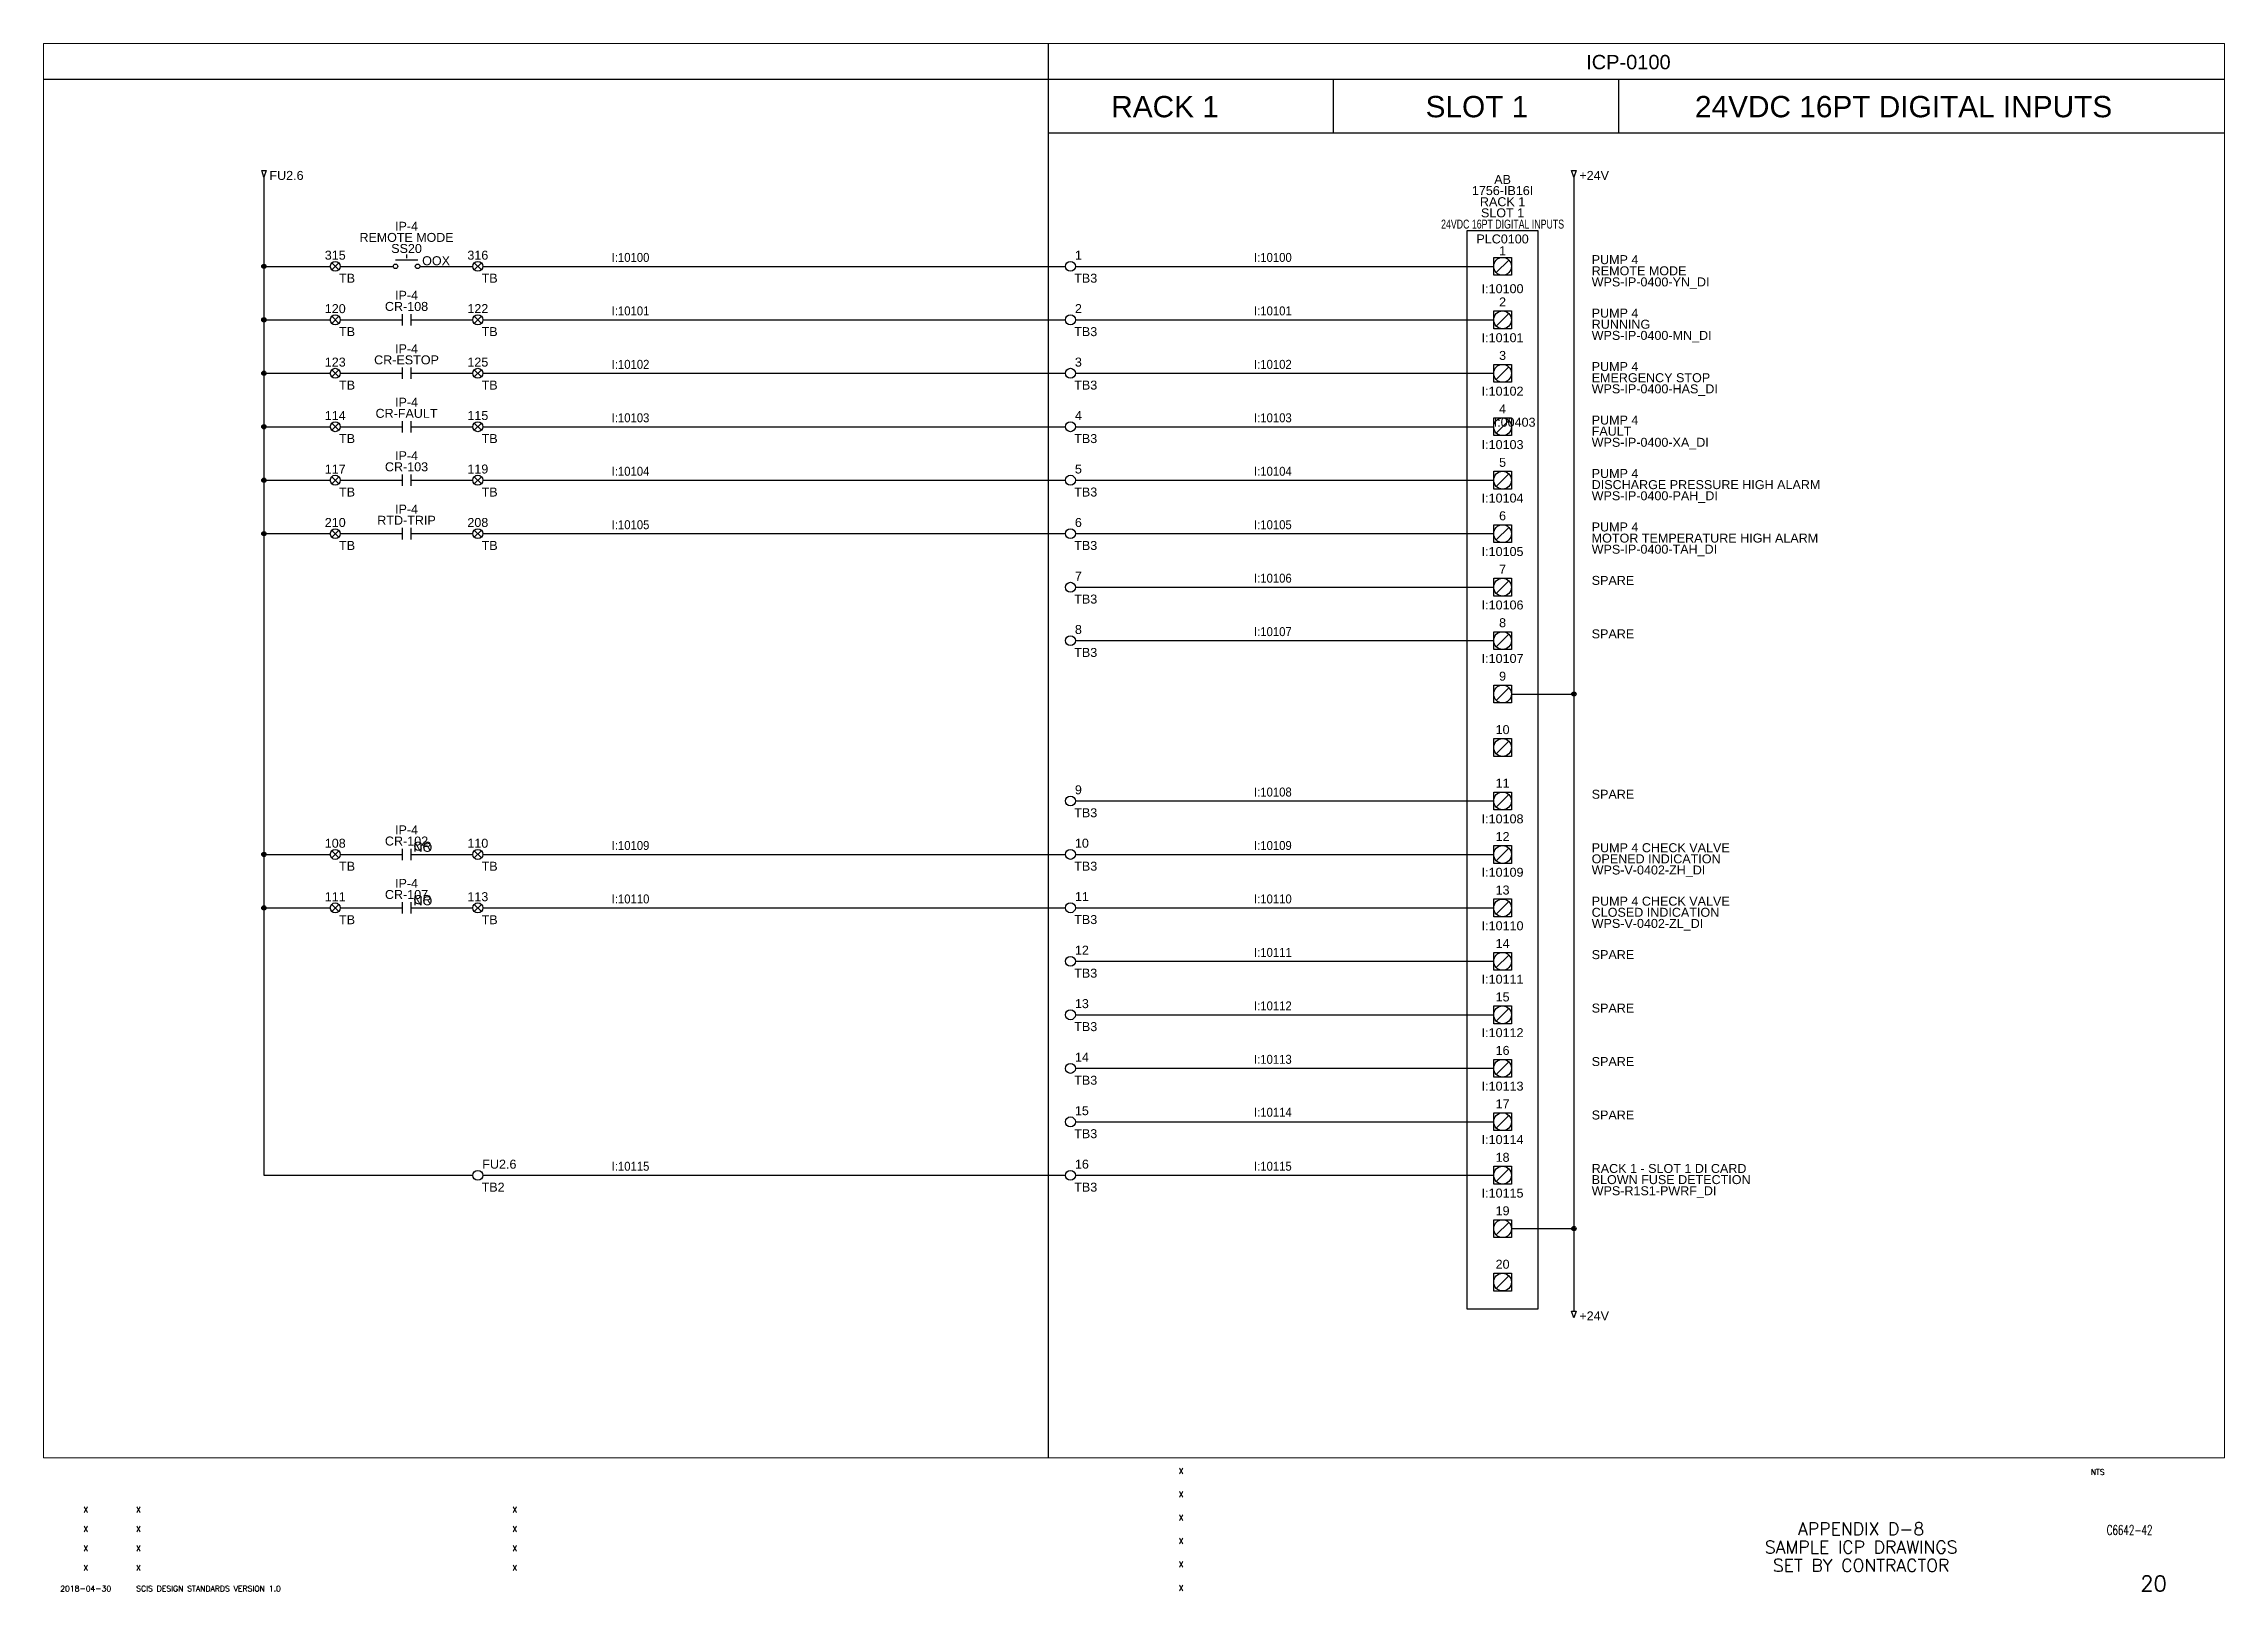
# Paper-space layout '20-Sample ICP R1S01 Digital Inputs' of a CAD drawing. Extents: x 44 to 821, y 22 to 574.
import ezdxf
from ezdxf.enums import TextEntityAlignment as Align

# ---------------------------------------------------------------- set-up
doc = ezdxf.new("R2010")
doc.units = 0
doc.layers.add('BOR-A1', color=7, linetype='Continuous')
doc.layers.add('G-ANNO-VPRT', color=7, linetype='Continuous', plot=False)
for name, color, linetype, lineweight in [('N-ANNO-TEXT', 2, 'Continuous', 25), ('N-DIAG', 4, 'Continuous', 25), ('N-INST', 4, 'Continuous', 25)]:
    doc.layers.add(name, color=color, linetype=linetype, lineweight=lineweight)
doc.styles.add('_CGS_2-5_NOTES', font='arial.ttf', dxfattribs={"height": 2.5})
doc.styles.add('STD2-0', font='simplex.shx', dxfattribs={"height": 2})
doc.styles.add('STD3-5', font='simplex.shx', dxfattribs={"height": 3.5})
doc.styles.add('STD4-5', font='simplex.shx', dxfattribs={"height": 4.5})
doc.styles.add('STD5-5', font='SIMPLEX')

# ---------------------------------------------------------------- blocks, each defined once
blk = doc.blocks.new('CGS A1 TITLE ATT')
at = {"layer": 'BOR-A1', "color": 1}
for tag, p, height, style in [('DATE', (448.47, 64.4), 2, 'STD2-0'), ('DRAWN', (448.47, 56.08), 2, 'STD2-0'), ('DESIGNER', (448.47, 47.76), 2, 'STD2-0'), ('CHECKED', (448.47, 39.44), 2, 'STD2-0'), ('FILE', (783.85, 42.55), 3.5, 'STD3-5'), ('ENGINEER', (448.47, 31.12), 2, 'STD2-0'), ('AD909', (787.49, 32), 5.5, 'STD5-5'), ('APPROVED', (448.47, 22.72), 2, 'STD2-0')]:
    blk.add_attdef(tag, p, '', height=height, dxfattribs=dict(at, style=style))
at = {"layer": 'BOR-A1', "color": 1, "style": 'STD2-0', "flags": 4}
blk.add_attdef('SCALE', (773.37, 64), '', height=2, dxfattribs=at)
at = {"layer": 'BOR-A1', "color": 1, "style": 'STD4-5'}
for tag, p in [('TITLE-1', (691.59, 44.75)), ('TITLE-2', (691.59, 38.25)), ('TITLE-3', (691.59, 31.75)), ('TITLE-4', (691.59, 25.25))]:
    blk.add_attdef(tag, text='', height=4.5, dxfattribs=at).set_placement(p, align=Align.MIDDLE_CENTER)
at = {"layer": 'BOR-A1', "color": 1, "style": 'STD5-5'}
blk.add_attdef('999', text='', height=5.5, dxfattribs=at).set_placement((800.49, 22.5), align=Align.RIGHT)
blk = doc.blocks.new('CGS A1 REV ATT')
at = {"layer": 'BOR-A1', "color": 1, "style": 'STD2-0'}
for tag, p in [('R5-DATE', (58.99, 50.62)), ('R5-BY', (211.87, 50.62)), ('R4-DATE', (58.99, 43.7)), ('R4-BY', (211.87, 43.7)), ('R3-DATE', (58.99, 36.78)), ('R2-DATE', (58.99, 29.86)), ('R3-BY', (211.87, 36.78)), ('R2-BY', (211.87, 29.86)), ('R1-DATE', (58.99, 22.46)), ('R1-BY', (211.87, 22.46))]:
    blk.add_attdef(tag, text='', height=2, dxfattribs=at).set_placement(p, align=Align.CENTER)
for tag, p in [('R5-DESC', (76.99, 50.62)), ('R4-DESC', (76.99, 43.7)), ('R3-DESC', (76.99, 36.78)), ('R2-DESC', (76.99, 29.86)), ('R1-DESC', (76.99, 22.46))]:
    blk.add_attdef(tag, p, '', height=2, dxfattribs=at)

psp = doc.layouts.new('20-Sample ICP R1S01 Digital Inputs')

# ---------------------------------------------------------------- linework, layer by layer
for p, q in [((401.9, 574), (401.9, 104.1)), ((401.9, 574), (401.9, 104.1)), ((43.99, 561.3), (821, 561.3)), ((43.99, 561.3), (821, 561.3)), ((503.5, 561.3), (503.5, 542.25)), ((503.5, 561.3), (503.5, 542.25)), ((605.1, 561.3), (605.1, 542.25)), ((605.1, 561.3), (605.1, 542.25)), ((401.9, 554.95), (401.9, 70)), ((401.9, 554.95), (401.9, 70)), ((401.9, 542.25), (821, 542.25)), ((401.9, 542.25), (821, 542.25)), ((122.5, 526.38), (122.5, 170.78)), ((589.23, 526.38), (589.23, 464.46)), ((589.23, 526.38), (589.23, 122.36)), ((122.5, 494.63), (146.13, 494.63)), ((146.64, 495.88), (149.16, 493.37)), ((146.64, 493.37), (149.16, 495.88)), ((146.64, 495.88), (149.16, 493.37)), ((146.64, 493.37), (149.16, 495.88)), ((149.67, 494.63), (168.54, 494.63)), ((178.06, 494.63), (196.93, 494.63)), ((197.44, 495.88), (199.96, 493.37)), ((197.44, 493.37), (199.96, 495.88)), ((200.47, 494.63), (408.07, 494.63)), ((122.5, 475.57), (146.13, 475.57)), ((146.64, 476.83), (149.16, 474.32)), ((146.64, 474.32), (149.16, 476.83)), ((149.67, 475.57), (171.71, 475.57)), ((174.89, 475.57), (196.93, 475.57)), ((197.44, 476.83), (199.96, 474.32)), ((197.44, 474.32), (199.96, 476.83)), ((200.47, 475.57), (408.07, 475.57)), ((122.5, 456.52), (146.13, 456.52)), ((146.64, 457.78), (149.16, 455.27)), ((146.64, 455.27), (149.16, 457.78)), ((149.67, 456.52), (171.71, 456.52)), ((174.89, 456.52), (196.93, 456.52)), ((197.44, 457.78), (199.96, 455.27)), ((197.44, 455.27), (199.96, 457.78)), ((200.47, 456.52), (408.07, 456.52)), ((122.5, 437.48), (146.13, 437.48)), ((146.64, 438.73), (149.16, 436.22)), ((146.64, 436.22), (149.16, 438.73)), ((149.67, 437.48), (171.71, 437.48)), ((174.89, 437.48), (196.93, 437.48)), ((197.44, 438.73), (199.96, 436.22)), ((197.44, 436.22), (199.96, 438.73)), ((200.47, 437.48), (408.07, 437.48)), ((146.64, 419.68), (149.16, 417.17)), ((146.64, 417.17), (149.16, 419.68)), ((197.44, 419.68), (199.96, 417.17)), ((197.44, 417.17), (199.96, 419.68)), ((122.5, 418.43), (146.13, 418.43)), ((149.67, 418.43), (171.71, 418.43)), ((174.89, 418.43), (196.93, 418.43)), ((200.47, 418.43), (408.07, 418.43)), ((122.5, 399.38), (146.13, 399.38)), ((146.64, 400.63), (149.16, 398.12)), ((146.64, 398.12), (149.16, 400.63)), ((149.67, 399.38), (171.71, 399.38)), ((174.89, 399.38), (196.93, 399.38)), ((197.44, 400.63), (199.96, 398.12)), ((197.44, 398.12), (199.96, 400.63)), ((200.47, 399.38), (408.07, 399.38)), ((567, 342.23), (589.23, 342.23)), ((122.5, 285.07), (146.13, 285.07)), ((146.64, 286.33), (149.16, 283.82)), ((146.64, 283.82), (149.16, 286.33)), ((149.67, 285.07), (171.71, 285.07)), ((174.89, 285.07), (196.93, 285.07)), ((197.44, 286.33), (199.96, 283.82)), ((197.44, 283.82), (199.96, 286.33)), ((200.47, 285.07), (408.07, 285.07)), ((122.5, 266.02), (146.13, 266.02)), ((146.64, 267.28), (149.16, 264.77)), ((146.64, 264.77), (149.16, 267.28)), ((149.67, 266.02), (171.71, 266.02)), ((174.89, 266.02), (196.93, 266.02)), ((197.44, 267.28), (199.96, 264.77)), ((197.44, 264.77), (199.96, 267.28)), ((200.47, 266.02), (408.07, 266.02)), ((411.62, 208.88), (560.65, 208.88)), ((411.62, 189.83), (560.65, 189.83)), ((122.5, 170.78), (196.93, 170.78)), ((200.47, 170.78), (408.07, 170.78)), ((411.62, 170.78), (560.65, 170.78))]:
    psp.add_line(p, q)
for radius in [0.762, 0.475, 0.236]:
    psp.add_circle((589.23, 342.23), radius)
at = {"layer": 'N-DIAG'}
for p, q in [((122.5, 526.38), (122.5, 170.78)), ((589.23, 526.38), (589.23, 464.46)), ((589.23, 526.38), (589.23, 122.36)), ((173.3, 498.89), (173.3, 497.53)), ((122.5, 494.63), (146.13, 494.63)), ((146.64, 495.88), (149.16, 493.37)), ((146.64, 493.37), (149.16, 495.88)), ((146.64, 495.88), (149.16, 493.37)), ((146.64, 493.37), (149.16, 495.88)), ((149.67, 494.63), (168.54, 494.63)), ((169.33, 497.01), (177.27, 497.01)), ((178.06, 494.63), (196.93, 494.63)), ((197.44, 495.88), (199.96, 493.37)), ((197.44, 493.37), (199.96, 495.88)), ((200.47, 494.63), (408.07, 494.63)), ((411.62, 494.63), (560.65, 494.63)), ((122.5, 475.57), (146.13, 475.57)), ((146.64, 476.83), (149.16, 474.32)), ((146.64, 474.32), (149.16, 476.83)), ((149.67, 475.57), (171.71, 475.57)), ((174.89, 475.57), (196.93, 475.57)), ((197.44, 476.83), (199.96, 474.32)), ((197.44, 474.32), (199.96, 476.83)), ((200.47, 475.57), (408.07, 475.57)), ((411.62, 475.57), (560.65, 475.57)), ((122.5, 456.52), (146.13, 456.52)), ((146.64, 457.78), (149.16, 455.27)), ((146.64, 455.27), (149.16, 457.78)), ((149.67, 456.52), (171.71, 456.52)), ((174.89, 456.52), (196.93, 456.52)), ((197.44, 457.78), (199.96, 455.27)), ((197.44, 455.27), (199.96, 457.78)), ((200.47, 456.52), (408.07, 456.52)), ((411.62, 456.52), (560.65, 456.52)), ((122.5, 437.48), (146.13, 437.48)), ((146.64, 438.73), (149.16, 436.22)), ((146.64, 436.22), (149.16, 438.73)), ((149.67, 437.48), (171.71, 437.48)), ((174.89, 437.48), (196.93, 437.48)), ((197.44, 438.73), (199.96, 436.22)), ((197.44, 436.22), (199.96, 438.73)), ((200.47, 437.48), (408.07, 437.48)), ((411.62, 437.48), (560.65, 437.48)), ((146.64, 419.68), (149.16, 417.17)), ((146.64, 417.17), (149.16, 419.68)), ((197.44, 419.68), (199.96, 417.17)), ((197.44, 417.17), (199.96, 419.68)), ((122.5, 418.43), (146.13, 418.43)), ((149.67, 418.43), (171.71, 418.43)), ((174.89, 418.43), (196.93, 418.43)), ((200.47, 418.43), (408.07, 418.43)), ((411.62, 418.43), (560.65, 418.43)), ((122.5, 399.38), (146.13, 399.38)), ((146.64, 400.63), (149.16, 398.12)), ((146.64, 398.12), (149.16, 400.63)), ((149.67, 399.38), (171.71, 399.38)), ((174.89, 399.38), (196.93, 399.38)), ((197.44, 400.63), (199.96, 398.12)), ((197.44, 398.12), (199.96, 400.63)), ((200.47, 399.38), (408.07, 399.38)), ((411.62, 399.38), (560.65, 399.38)), ((411.62, 380.32), (560.65, 380.32)), ((411.62, 361.27), (560.65, 361.27)), ((567, 342.23), (589.23, 342.23)), ((411.62, 304.13), (560.65, 304.13)), ((122.5, 285.07), (146.13, 285.07)), ((146.64, 286.33), (149.16, 283.82)), ((146.64, 283.82), (149.16, 286.33)), ((149.67, 285.07), (171.71, 285.07)), ((174.89, 285.07), (196.93, 285.07)), ((197.44, 286.33), (199.96, 283.82)), ((197.44, 283.82), (199.96, 286.33)), ((200.47, 285.07), (408.07, 285.07)), ((411.62, 285.07), (560.65, 285.07)), ((122.5, 266.02), (146.13, 266.02)), ((146.64, 267.28), (149.16, 264.77)), ((146.64, 264.77), (149.16, 267.28)), ((149.67, 266.02), (171.71, 266.02)), ((174.89, 266.02), (196.93, 266.02)), ((197.44, 267.28), (199.96, 264.77)), ((197.44, 264.77), (199.96, 267.28)), ((200.47, 266.02), (408.07, 266.02)), ((411.62, 266.02), (560.65, 266.02)), ((411.62, 246.98), (560.65, 246.98)), ((411.62, 227.93), (560.65, 227.93)), ((411.62, 208.88), (560.65, 208.88)), ((411.62, 189.83), (560.65, 189.83)), ((122.5, 170.78), (196.93, 170.78)), ((200.47, 170.78), (408.07, 170.78)), ((411.62, 170.78), (560.65, 170.78)), ((567, 151.73), (589.23, 151.73))]:
    psp.add_line(p, q, dxfattribs=at)
at = {"layer": 'N-DIAG', "linetype": 'Continuous'}
for p, q in [((171.71, 477.61), (171.71, 473.54)), ((174.89, 477.61), (174.89, 473.54)), ((171.71, 458.56), (171.71, 454.49)), ((174.89, 458.56), (174.89, 454.49)), ((171.71, 439.51), (171.71, 435.44)), ((174.89, 439.51), (174.89, 435.44)), ((171.71, 420.46), (171.71, 416.39)), ((174.89, 420.46), (174.89, 416.39)), ((171.71, 401.41), (171.71, 397.34)), ((174.89, 401.41), (174.89, 397.34)), ((171.71, 287.11), (171.71, 283.04)), ((174.89, 287.11), (174.89, 283.04)), ((171.71, 268.06), (171.71, 263.99)), ((174.89, 268.06), (174.89, 263.99))]:
    psp.add_line(p, q, dxfattribs=at)
at = {"layer": 'N-DIAG'}
for points in [[(122.5, 528.76), (123.29, 528.76), (122.5, 526.38), (121.71, 528.76), (122.5, 528.76)], [(589.23, 528.76), (590.02, 528.76), (589.23, 526.38), (588.43, 528.76), (589.23, 528.76)], [(589.23, 122.36), (590.02, 122.36), (589.23, 119.98), (588.43, 122.36), (589.23, 122.36)]]:
    psp.add_lwpolyline(points, dxfattribs=at)
for centre, radius in [((122.5, 494.63), 0.762), ((122.5, 494.63), 0.475), ((122.5, 494.63), 0.236), ((169.36, 494.63), 0.818), ((177.24, 494.63), 0.818), ((409.85, 494.63), 1.77), ((122.5, 475.57), 0.762), ((122.5, 475.57), 0.475), ((122.5, 475.57), 0.236), ((409.85, 475.57), 1.77), ((122.5, 456.52), 0.762), ((122.5, 456.52), 0.475), ((122.5, 456.52), 0.236), ((409.85, 456.52), 1.77), ((122.5, 437.48), 0.762), ((122.5, 437.48), 0.475), ((122.5, 437.48), 0.236), ((409.85, 437.48), 1.77), ((409.85, 418.43), 1.77), ((122.5, 418.43), 0.762), ((122.5, 418.43), 0.475), ((122.5, 418.43), 0.236), ((122.5, 399.38), 0.762), ((122.5, 399.38), 0.475), ((122.5, 399.38), 0.236), ((409.85, 399.38), 1.77), ((409.85, 380.27), 1.77), ((409.85, 361.25), 1.77), ((589.23, 342.23), 0.762), ((589.23, 342.23), 0.475), ((589.23, 342.23), 0.236), ((409.85, 304.12), 1.77), ((122.5, 285.07), 0.762), ((122.5, 285.07), 0.475), ((122.5, 285.07), 0.236), ((409.85, 285.09), 1.77), ((122.5, 266.02), 0.762), ((122.5, 266.02), 0.475), ((122.5, 266.02), 0.236), ((409.85, 266.07), 1.77), ((409.85, 246.98), 1.77), ((409.85, 227.93), 1.77), ((409.85, 208.82), 1.77), ((409.85, 189.78), 1.77), ((198.7, 170.72), 1.77), ((409.85, 170.72), 1.77), ((589.23, 151.73), 0.762), ((589.23, 151.73), 0.475), ((589.23, 151.73), 0.236)]:
    psp.add_circle(centre, radius, dxfattribs=at)
at = {"layer": 'N-INST'}
for p, q in [((576.52, 507.32), (551.13, 507.32)), ((551.13, 507.32), (551.13, 123.15)), ((576.52, 123.15), (576.52, 507.32)), ((560.65, 497.8), (567, 497.8)), ((560.65, 491.45), (560.65, 497.8)), ((560.65, 497.8), (567, 497.8)), ((560.65, 491.45), (560.65, 497.8)), ((567, 497.8), (567, 491.45)), ((567, 497.8), (567, 491.45)), ((567, 491.45), (560.65, 491.45)), ((567, 491.45), (560.65, 491.45)), ((566.07, 496.87), (561.58, 492.38)), ((560.65, 478.75), (567, 478.75)), ((560.65, 472.4), (560.65, 478.75)), ((560.65, 478.75), (567, 478.75)), ((560.65, 472.4), (560.65, 478.75)), ((566.07, 477.82), (561.58, 473.33)), ((567, 478.75), (567, 472.4)), ((567, 478.75), (567, 472.4)), ((567, 472.4), (560.65, 472.4)), ((567, 472.4), (560.65, 472.4)), ((560.65, 459.7), (567, 459.7)), ((560.65, 453.35), (560.65, 459.7)), ((560.65, 459.7), (567, 459.7)), ((560.65, 453.35), (560.65, 459.7)), ((566.07, 458.77), (561.58, 454.28)), ((567, 459.7), (567, 453.35)), ((567, 459.7), (567, 453.35)), ((567, 453.35), (560.65, 453.35)), ((567, 453.35), (560.65, 453.35)), ((560.65, 440.65), (567, 440.65)), ((560.65, 434.3), (560.65, 440.65)), ((560.65, 440.65), (567, 440.65)), ((560.65, 434.3), (560.65, 440.65)), ((566.07, 439.72), (561.58, 435.23)), ((567, 440.65), (567, 434.3)), ((567, 440.65), (567, 434.3)), ((567, 434.3), (560.65, 434.3)), ((567, 434.3), (560.65, 434.3)), ((560.65, 421.6), (567, 421.6)), ((560.65, 415.25), (560.65, 421.6)), ((560.65, 421.6), (567, 421.6)), ((560.65, 415.25), (560.65, 421.6)), ((566.07, 420.67), (561.58, 416.18)), ((567, 421.6), (567, 415.25)), ((567, 421.6), (567, 415.25)), ((567, 415.25), (560.65, 415.25)), ((567, 415.25), (560.65, 415.25)), ((560.65, 402.55), (567, 402.55)), ((560.65, 396.2), (560.65, 402.55)), ((560.65, 402.55), (567, 402.55)), ((560.65, 396.2), (560.65, 402.55)), ((566.07, 401.62), (561.58, 397.13)), ((567, 402.55), (567, 396.2)), ((567, 402.55), (567, 396.2)), ((567, 396.2), (560.65, 396.2)), ((567, 396.2), (560.65, 396.2)), ((560.65, 383.5), (567, 383.5)), ((560.65, 377.15), (560.65, 383.5)), ((560.65, 383.5), (567, 383.5)), ((560.65, 377.15), (560.65, 383.5)), ((566.07, 382.57), (561.58, 378.08)), ((567, 383.5), (567, 377.15)), ((567, 383.5), (567, 377.15)), ((567, 377.15), (560.65, 377.15)), ((567, 377.15), (560.65, 377.15)), ((560.65, 364.45), (567, 364.45)), ((560.65, 358.1), (560.65, 364.45)), ((560.65, 364.45), (567, 364.45)), ((560.65, 358.1), (560.65, 364.45)), ((567, 358.1), (560.65, 358.1)), ((567, 358.1), (560.65, 358.1)), ((566.07, 363.52), (561.58, 359.03)), ((567, 364.45), (567, 358.1)), ((567, 364.45), (567, 358.1)), ((560.65, 345.4), (567, 345.4)), ((560.65, 339.05), (560.65, 345.4)), ((566.07, 344.47), (561.58, 339.98)), ((567, 345.4), (567, 339.05)), ((567, 339.05), (560.65, 339.05)), ((560.65, 326.35), (567, 326.35)), ((560.65, 320), (560.65, 326.35)), ((567, 326.35), (567, 320)), ((567, 320), (560.65, 320)), ((566.07, 325.42), (561.58, 320.93)), ((560.65, 307.3), (567, 307.3)), ((560.65, 300.95), (560.65, 307.3)), ((560.65, 307.3), (567, 307.3)), ((560.65, 300.95), (560.65, 307.3)), ((566.07, 306.37), (561.58, 301.88)), ((567, 307.3), (567, 300.95)), ((567, 307.3), (567, 300.95)), ((567, 300.95), (560.65, 300.95)), ((567, 300.95), (560.65, 300.95)), ((560.65, 288.25), (567, 288.25)), ((560.65, 281.9), (560.65, 288.25)), ((560.65, 288.25), (567, 288.25)), ((560.65, 281.9), (560.65, 288.25)), ((567, 288.25), (567, 281.9)), ((567, 288.25), (567, 281.9)), ((567, 281.9), (560.65, 281.9)), ((567, 281.9), (560.65, 281.9)), ((566.07, 287.32), (561.58, 282.83)), ((560.65, 269.2), (567, 269.2)), ((560.65, 262.85), (560.65, 269.2)), ((560.65, 269.2), (567, 269.2)), ((560.65, 262.85), (560.65, 269.2)), ((566.07, 268.27), (561.58, 263.78)), ((567, 269.2), (567, 262.85)), ((567, 269.2), (567, 262.85)), ((567, 262.85), (560.65, 262.85)), ((567, 262.85), (560.65, 262.85)), ((560.65, 250.15), (567, 250.15)), ((560.65, 243.8), (560.65, 250.15)), ((560.65, 250.15), (567, 250.15)), ((560.65, 243.8), (560.65, 250.15)), ((566.07, 249.22), (561.58, 244.73)), ((567, 250.15), (567, 243.8)), ((567, 250.15), (567, 243.8)), ((567, 243.8), (560.65, 243.8)), ((567, 243.8), (560.65, 243.8)), ((560.65, 231.1), (567, 231.1)), ((560.65, 224.75), (560.65, 231.1)), ((560.65, 231.1), (567, 231.1)), ((560.65, 224.75), (560.65, 231.1)), ((566.07, 230.17), (561.58, 225.68)), ((567, 231.1), (567, 224.75)), ((567, 231.1), (567, 224.75)), ((567, 224.75), (560.65, 224.75)), ((567, 224.75), (560.65, 224.75)), ((560.65, 212.05), (567, 212.05)), ((560.65, 205.7), (560.65, 212.05)), ((560.65, 212.05), (567, 212.05)), ((560.65, 205.7), (560.65, 212.05)), ((566.07, 211.12), (561.58, 206.63)), ((567, 212.05), (567, 205.7)), ((567, 212.05), (567, 205.7)), ((567, 205.7), (560.65, 205.7)), ((567, 205.7), (560.65, 205.7)), ((560.65, 193), (567, 193)), ((560.65, 186.65), (560.65, 193)), ((560.65, 193), (567, 193)), ((560.65, 186.65), (560.65, 193)), ((567, 186.65), (560.65, 186.65)), ((567, 186.65), (560.65, 186.65)), ((566.07, 192.07), (561.58, 187.58)), ((567, 193), (567, 186.65)), ((567, 193), (567, 186.65)), ((560.65, 173.95), (567, 173.95)), ((560.65, 167.6), (560.65, 173.95)), ((560.65, 173.95), (567, 173.95)), ((560.65, 167.6), (560.65, 173.95)), ((566.07, 173.02), (561.58, 168.53)), ((567, 173.95), (567, 167.6)), ((567, 173.95), (567, 167.6)), ((567, 167.6), (560.65, 167.6)), ((567, 167.6), (560.65, 167.6)), ((560.65, 154.9), (567, 154.9)), ((560.65, 148.55), (560.65, 154.9)), ((567, 148.55), (560.65, 148.55)), ((566.07, 153.97), (561.58, 149.48)), ((567, 154.9), (567, 148.55)), ((560.65, 135.85), (567, 135.85)), ((560.65, 129.5), (560.65, 135.85)), ((566.07, 134.92), (561.58, 130.43)), ((567, 135.85), (567, 129.5)), ((567, 129.5), (560.65, 129.5)), ((551.13, 123.15), (576.52, 123.15))]:
    psp.add_line(p, q, dxfattribs=at)
for centre, radius in [((563.82, 494.63), 3.17), ((147.9, 494.63), 1.77), ((198.7, 494.63), 1.77), ((147.9, 475.57), 1.77), ((198.7, 475.57), 1.77), ((563.82, 475.57), 3.17), ((563.82, 456.52), 3.17), ((147.9, 456.52), 1.77), ((198.7, 456.52), 1.77), ((147.9, 437.48), 1.77), ((198.7, 437.48), 1.77), ((563.82, 437.48), 3.17), ((147.9, 418.43), 1.77), ((198.7, 418.43), 1.77), ((563.82, 418.43), 3.17), ((147.9, 399.38), 1.77), ((198.7, 399.38), 1.77), ((563.82, 399.38), 3.17), ((563.82, 380.32), 3.17), ((563.82, 361.27), 3.17), ((563.82, 342.23), 3.17), ((563.82, 323.18), 3.17), ((563.82, 304.13), 3.17), ((563.82, 285.07), 3.17), ((147.9, 285.07), 1.77), ((198.7, 285.07), 1.77), ((147.9, 266.02), 1.77), ((198.7, 266.02), 1.77), ((563.82, 266.02), 3.17), ((563.82, 246.98), 3.17), ((563.82, 227.93), 3.17), ((563.82, 208.88), 3.17), ((563.82, 189.83), 3.17), ((563.82, 170.78), 3.17), ((563.82, 151.73), 3.17), ((563.82, 132.68), 3.17)]:
    psp.add_circle(centre, radius, dxfattribs=at)

# ---------------------------------------------------------------- block references
ref = psp.add_blockref('CGS A1 TITLE ATT', (0, 0))
ref.add_attrib('TITLE-1', 'APPENDIX D-8', dxfattribs={"layer": 'BOR-A1', "color": 1, "height": 4.5, "style": 'STD4-5'}).set_placement((691.59, 44.75), align=Align.MIDDLE_CENTER)
ref.add_attrib('TITLE-2', 'SAMPLE ICP DRAWINGS', dxfattribs={"layer": 'BOR-A1', "color": 1, "height": 4.5, "style": 'STD4-5'}).set_placement((691.59, 38.25), align=Align.MIDDLE_CENTER)
ref.add_attrib('TITLE-3', 'SET BY CONTRACTOR', dxfattribs={"layer": 'BOR-A1', "color": 1, "height": 4.5, "style": 'STD4-5'}).set_placement((691.59, 31.75), align=Align.MIDDLE_CENTER)
ref.add_attrib('FILE', 'C6642-42', (779.08, 42.56), dxfattribs={"layer": 'BOR-A1', "color": 1, "height": 3.5, "style": 'STD3-5', "width": 0.65})
ref.add_attrib('SCALE', 'NTS', (773.37, 64), dxfattribs={"layer": 'BOR-A1', "color": 1, "height": 2, "style": 'STD2-0'})
ref.add_attrib('DATE', 'X', (448.47, 64.4), dxfattribs={"layer": 'BOR-A1', "color": 1, "height": 2, "style": 'STD2-0'})
ref.add_attrib('DRAWN', 'X', (448.47, 56.08), dxfattribs={"layer": 'BOR-A1', "color": 1, "height": 2, "style": 'STD2-0'})
ref.add_attrib('DESIGNER', 'X', (448.47, 47.76), dxfattribs={"layer": 'BOR-A1', "color": 1, "height": 2, "style": 'STD2-0'})
ref.add_attrib('CHECKED', 'X', (448.47, 39.44), dxfattribs={"layer": 'BOR-A1', "color": 1, "height": 2, "style": 'STD2-0'})
ref.add_attrib('ENGINEER', 'X', (448.47, 31.12), dxfattribs={"layer": 'BOR-A1', "color": 1, "height": 2, "style": 'STD2-0'})
ref.add_attrib('APPROVED', 'X', (448.47, 22.72), dxfattribs={"layer": 'BOR-A1', "color": 1, "height": 2, "style": 'STD2-0'})
ref.add_attrib('999', '20', dxfattribs={"layer": 'BOR-A1', "color": 1, "height": 5.5, "style": 'STD5-5'}).set_placement((800.49, 22.5), align=Align.RIGHT)
psp.add_blockref('CGS A1 REV ATT', (0, 0)).add_auto_attribs({'R1-DATE': '2018-04-30', 'R1-DESC': 'SCIS DESIGN STANDARDS VERSION 1.0', 'R2-DATE': 'X', 'R2-DESC': 'X', 'R2-BY': 'X', 'R3-DATE': 'X', 'R3-DESC': 'X', 'R3-BY': 'X', 'R4-DATE': 'X', 'R4-DESC': 'X', 'R4-BY': 'X', 'R5-DATE': 'X', 'R5-DESC': 'X', 'R5-BY': 'X'})

# ---------------------------------------------------------------- texts
at = {"layer": 'N-ANNO-TEXT', "linetype": 'Continuous', "style": '_CGS_2-5_NOTES'}
for s, height, p in [('ICP-0100', 5.1, (608.66, 567.42)), ('ICP-0100', 5.1, (608.66, 567.42)), ('RACK 1', 7.6, (443.56, 551.55)), ('RACK 1', 7.6, (443.56, 551.55)), ('SLOT 1', 7.6, (554.68, 551.55)), ('SLOT 1', 7.6, (554.68, 551.55)), ('24VDC 16PT DIGITAL INPUTS', 7.6, (706.7, 551.55)), ('24VDC 16PT DIGITAL INPUTS', 7.6, (706.7, 551.55))]:
    psp.add_text(s, height=height, dxfattribs=at).set_placement(p, align=Align.MIDDLE)
at = {"layer": 'N-ANNO-TEXT', "style": '_CGS_2-5_NOTES'}
for s, p in [('FU2.6', (124.45, 525.43)), ('+24V', (591.17, 525.43)), ('OOX', (178.86, 495.03)), ('PUMP 4', (595.57, 495.42)), ('WPS-IP-0400-YN_DI', (595.57, 487.48)), ('REMOTE MODE', (595.57, 491.45)), ('PUMP 4', (595.57, 476.37)), ('RUNNING', (595.57, 472.4)), ('WPS-IP-0400-MN_DI', (595.57, 468.43)), ('PUMP 4', (595.57, 457.32)), ('WPS-IP-0400-HAS_DI', (595.57, 449.38)), ('EMERGENCY STOP', (595.57, 453.35)), ('I:00403', (560.65, 437.48)), ('PUMP 4', (595.57, 438.27)), ('FAULT', (595.57, 434.3)), ('WPS-IP-0400-XA_DI', (595.57, 430.33)), ('PUMP 4', (595.57, 419.22)), ('WPS-IP-0400-PAH_DI', (595.57, 411.28)), ('DISCHARGE PRESSURE HIGH ALARM', (595.57, 415.25)), ('PUMP 4', (595.57, 400.17)), ('MOTOR TEMPERATURE HIGH ALARM', (595.57, 396.2)), ('WPS-IP-0400-TAH_DI', (595.57, 392.23)), ('SPARE', (595.57, 381.12)), ('SPARE', (595.57, 362.07)), ('SPARE', (595.57, 304.92)), ('CR', (175.77, 286.42)), ('NO', (175.77, 286)), ('PUMP 4 CHECK VALVE', (595.57, 285.87)), ('WPS-V-0402-ZH_DI', (595.57, 277.93)), ('OPENED INDICATION', (595.57, 281.9)), ('CR', (175.77, 267.37)), ('NO', (175.77, 266.95)), ('CLOSED INDICATION', (595.57, 262.85)), ('PUMP 4 CHECK VALVE', (595.57, 266.82)), ('WPS-V-0402-ZL_DI', (595.57, 258.88)), ('SPARE', (595.57, 247.77)), ('SPARE', (595.57, 228.72)), ('SPARE', (595.57, 209.67)), ('SPARE', (595.57, 190.62)), ('RACK 1 - SLOT 1 DI CARD', (595.57, 171.57)), ('WPS-R1S1-PWRF_DI', (595.57, 163.63)), ('BLOWN FUSE DETECTION', (595.57, 167.6)), ('+24V', (591.17, 119.03))]:
    psp.add_text(s, height=3.2, dxfattribs=at).set_placement(p)
for s, height, p in [('1756-IB16I', 3.2, (563.82, 520.03)), ('AB', 3.2, (563.82, 523.99)), ('RACK 1', 3.2, (563.82, 516.06)), ('SLOT 1', 3.2, (563.82, 512.09)), ('REMOTE MODE', 3.175, (173.3, 503.36)), ('IP-4', 3.175, (173.3, 507.32)), ('PLC0100', 3.2, (563.82, 502.79)), ('SS20', 3.2, (173.3, 499.39)), ('1', 3.2, (563.82, 498.59)), ('CR-108', 3.2, (173.3, 478.75)), ('IP-4', 3.2, (173.3, 482.72)), ('2', 3.2, (563.82, 480.34)), ('IP-4', 3.2, (173.3, 463.67)), ('CR-ESTOP', 3.2, (173.3, 459.7)), ('3', 3.2, (563.82, 461.29)), ('CR-FAULT', 3.2, (173.3, 440.65)), ('IP-4', 3.2, (173.3, 444.62)), ('4', 3.2, (563.82, 442.24)), ('IP-4', 3.2, (173.3, 425.57)), ('CR-103', 3.2, (173.3, 421.6)), ('5', 3.2, (563.82, 423.19)), ('RTD-TRIP', 3.2, (173.3, 402.55)), ('IP-4', 3.2, (173.3, 406.52)), ('6', 3.2, (563.82, 404.14)), ('7', 3.2, (563.82, 385.09)), ('8', 3.2, (563.82, 366.04)), ('9', 3.2, (563.82, 346.99)), ('10', 3.2, (563.82, 327.94)), ('11', 3.2, (563.82, 308.89)), ('IP-4', 3.2, (173.3, 292.22)), ('CR-102', 3.2, (173.3, 288.25)), ('12', 3.2, (563.82, 289.84)), ('CR-107', 3.2, (173.3, 269.2)), ('IP-4', 3.2, (173.3, 273.17)), ('13', 3.2, (563.82, 270.79)), ('14', 3.2, (563.82, 251.74)), ('15', 3.2, (563.82, 232.69)), ('16', 3.2, (563.82, 213.64)), ('17', 3.2, (563.82, 194.59)), ('18', 3.2, (563.82, 175.54)), ('19', 3.2, (563.82, 156.49)), ('20', 3.2, (563.82, 137.44))]:
    psp.add_text(s, height=height, dxfattribs=at).set_placement(p, align=Align.CENTER)
at = {"layer": 'N-ANNO-TEXT', "style": '_CGS_2-5_NOTES', "width": 0.7}
psp.add_text('24VDC 16PT DIGITAL INPUTS', height=3.2, dxfattribs=at).set_placement((563.82, 508.08), align=Align.CENTER)
at = {"layer": 'N-ANNO-TEXT', "linetype": 'Continuous', "style": '_CGS_2-5_NOTES'}
for s, p in [('315', (147.9, 497.01)), ('316', (198.7, 497.01)), ('120', (147.9, 477.96)), ('122', (198.7, 477.96)), ('123', (147.9, 458.91)), ('125', (198.7, 458.91)), ('114', (147.9, 439.86)), ('115', (198.7, 439.86)), ('117', (147.9, 420.81)), ('119', (198.7, 420.81)), ('210', (147.9, 401.76)), ('208', (198.7, 401.76)), ('108', (147.9, 287.46)), ('110', (198.7, 287.46)), ('111', (147.9, 268.41)), ('113', (198.7, 268.41))]:
    psp.add_text(s, height=3.2, dxfattribs=at).set_placement(p, align=Align.CENTER)
at = {"layer": 'N-ANNO-TEXT', "linetype": 'Continuous', "style": '_CGS_2-5_NOTES', "width": 0.9}
for s, p in [('I:10100', (253.11, 496.21)), ('I:10100', (481.98, 496.21)), ('I:10101', (253.11, 477.16)), ('I:10101', (481.98, 477.16)), ('I:10102', (253.11, 458.11)), ('I:10102', (481.98, 458.11)), ('I:10103', (253.11, 439.06)), ('I:10103', (481.98, 439.06)), ('I:10104', (253.11, 420.01)), ('I:10104', (481.98, 420.01)), ('I:10105', (253.11, 400.96)), ('I:10105', (481.98, 400.96)), ('I:10106', (481.98, 381.91)), ('I:10107', (481.98, 362.86)), ('I:10108', (481.98, 305.71)), ('I:10109', (253.11, 286.66)), ('I:10109', (481.98, 286.66)), ('I:10110', (253.11, 267.61)), ('I:10110', (481.98, 267.61)), ('I:10111', (481.98, 248.56)), ('I:10112', (481.98, 229.51)), ('I:10113', (481.98, 210.46)), ('I:10114', (481.98, 191.6)), ('I:10115', (253.11, 172.36)), ('I:10115', (481.98, 172.36))]:
    psp.add_text(s, height=3.2, dxfattribs=at).set_placement(p, align=Align.CENTER)
at = {"layer": 'N-ANNO-TEXT', "linetype": 'Continuous', "style": '_CGS_2-5_NOTES'}
for s, p in [('1', (411.44, 497.01)), ('TB', (149.25, 488.81)), ('TB', (200.05, 488.81)), ('TB3', (411.2, 488.81)), ('2', (411.44, 477.96)), ('TB', (149.25, 469.76)), ('TB', (200.05, 469.76)), ('TB3', (411.2, 469.76)), ('3', (411.44, 458.91)), ('TB', (149.25, 450.71)), ('TB', (200.05, 450.71)), ('TB3', (411.2, 450.71)), ('4', (411.44, 439.86)), ('TB', (149.25, 431.66)), ('TB', (200.05, 431.66)), ('TB3', (411.2, 431.66)), ('5', (411.44, 420.81)), ('TB', (149.25, 412.61)), ('TB', (200.05, 412.61)), ('TB3', (411.2, 412.61)), ('6', (411.44, 401.76)), ('TB', (149.25, 393.56)), ('TB', (200.05, 393.56)), ('TB3', (411.2, 393.56)), ('7', (411.44, 382.66)), ('TB3', (411.2, 374.46)), ('8', (411.44, 363.63)), ('TB3', (411.2, 355.44)), ('9', (411.44, 306.5)), ('TB3', (411.2, 298.31)), ('10', (411.44, 287.48)), ('TB', (149.25, 279.26)), ('TB', (200.05, 279.26)), ('TB3', (411.2, 279.28)), ('11', (411.44, 268.45)), ('TB', (149.25, 260.21)), ('TB', (200.05, 260.21)), ('TB3', (411.2, 260.26)), ('12', (411.44, 249.36)), ('TB3', (411.2, 241.16)), ('13', (411.44, 230.31)), ('TB3', (411.2, 222.11)), ('14', (411.44, 211.2)), ('TB3', (411.2, 203.01)), ('15', (411.44, 192.16)), ('TB3', (411.2, 183.96)), ('FU2.6', (200.29, 173.1)), ('16', (411.44, 173.1)), ('TB2', (200.05, 164.91)), ('TB3', (411.2, 164.91))]:
    psp.add_text(s, height=3.2, dxfattribs=at).set_placement(p)
at = {"layer": 'N-ANNO-TEXT', "style": '_CGS_2-5_NOTES'}
for s, p in [('I:10100', (563.82, 488.27)), ('I:10101', (563.82, 470.81)), ('I:10102', (563.82, 451.76)), ('I:10103', (563.82, 432.71)), ('I:10104', (563.82, 413.66)), ('I:10105', (563.82, 394.61)), ('I:10106', (563.82, 375.56)), ('I:10107', (563.82, 356.51)), ('I:10108', (563.82, 299.36)), ('I:10109', (563.82, 280.31)), ('I:10110', (563.82, 261.26)), ('I:10111', (563.82, 242.21)), ('I:10112', (563.82, 223.16)), ('I:10113', (563.82, 204.11)), ('I:10114', (563.82, 185.06)), ('I:10115', (563.82, 166.01))]:
    psp.add_text(s, height=3.2, dxfattribs=at).set_placement(p, align=Align.TOP_CENTER)

# ---------------------------------------------------------------- viewports
at = {"layer": 'G-ANNO-VPRT'}
psp.add_viewport(center=(432.5, 322), size=(777.01, 504), view_center_point=(-16.109, -12.305), view_height=34.46061, dxfattribs=at)

doc.saveas('drawing.dxf')
